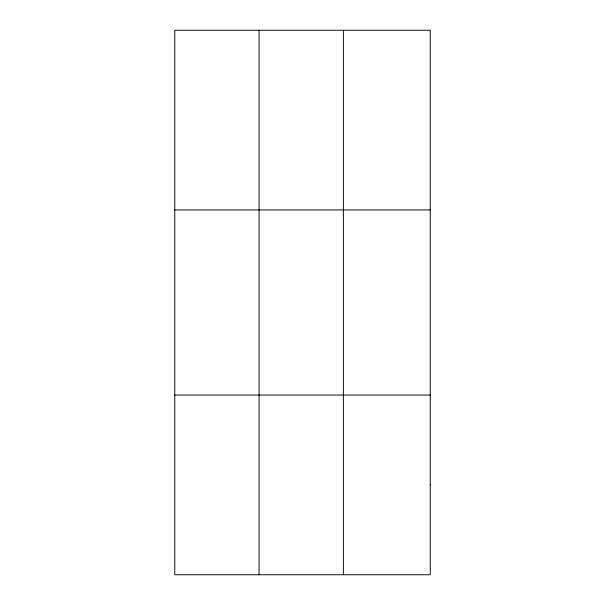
<?xml version="1.0" encoding="UTF-8"?>
<svg xmlns="http://www.w3.org/2000/svg" width="605" height="605" viewBox="0 0 605 605"><rect width="100%" height="100%" fill="white"/><g stroke="black" fill="none" stroke-linecap="round" stroke-linejoin="round"><path stroke-width="0.91" d="M259.069 30.25L259.069 574.75M343.375 30.25L343.375 574.75M174.762 209.935L430.238 209.935M174.762 395.065L430.238 395.065M430.238 484.908L430.238 574.75L174.762 574.75L174.762 30.25L430.238 30.25L430.238 484.908"/></g></svg>
